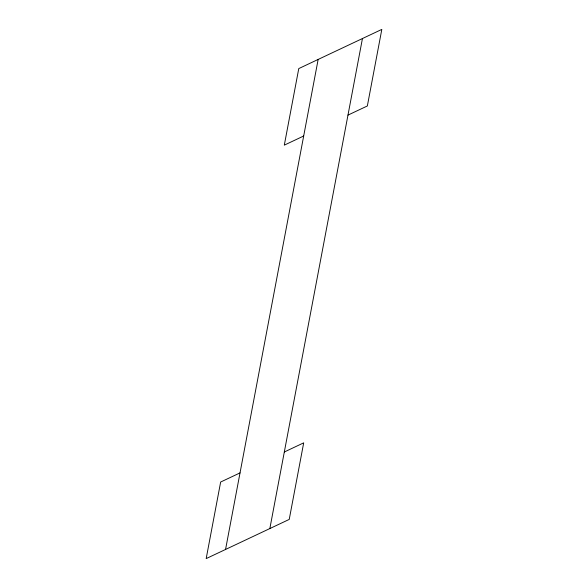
<?xml version="1.0" encoding="UTF-8"?>
<svg xmlns="http://www.w3.org/2000/svg" width="588" height="588" viewBox="0 0 588 588"><rect width="100%" height="100%" fill="white"/><g stroke="black" fill="none" stroke-linecap="round" stroke-linejoin="round"><path stroke-width="0.88" d="M225.557 549.457L318.152 59.439M362.443 38.543L269.848 528.561M303.68 136.004L284.305 145.148L298.77 68.583L381.818 29.4L367.353 105.965L347.971 115.108M240.029 472.892L220.647 482.035L206.182 558.6L289.23 519.417L303.695 442.852L284.32 451.996"/></g></svg>
